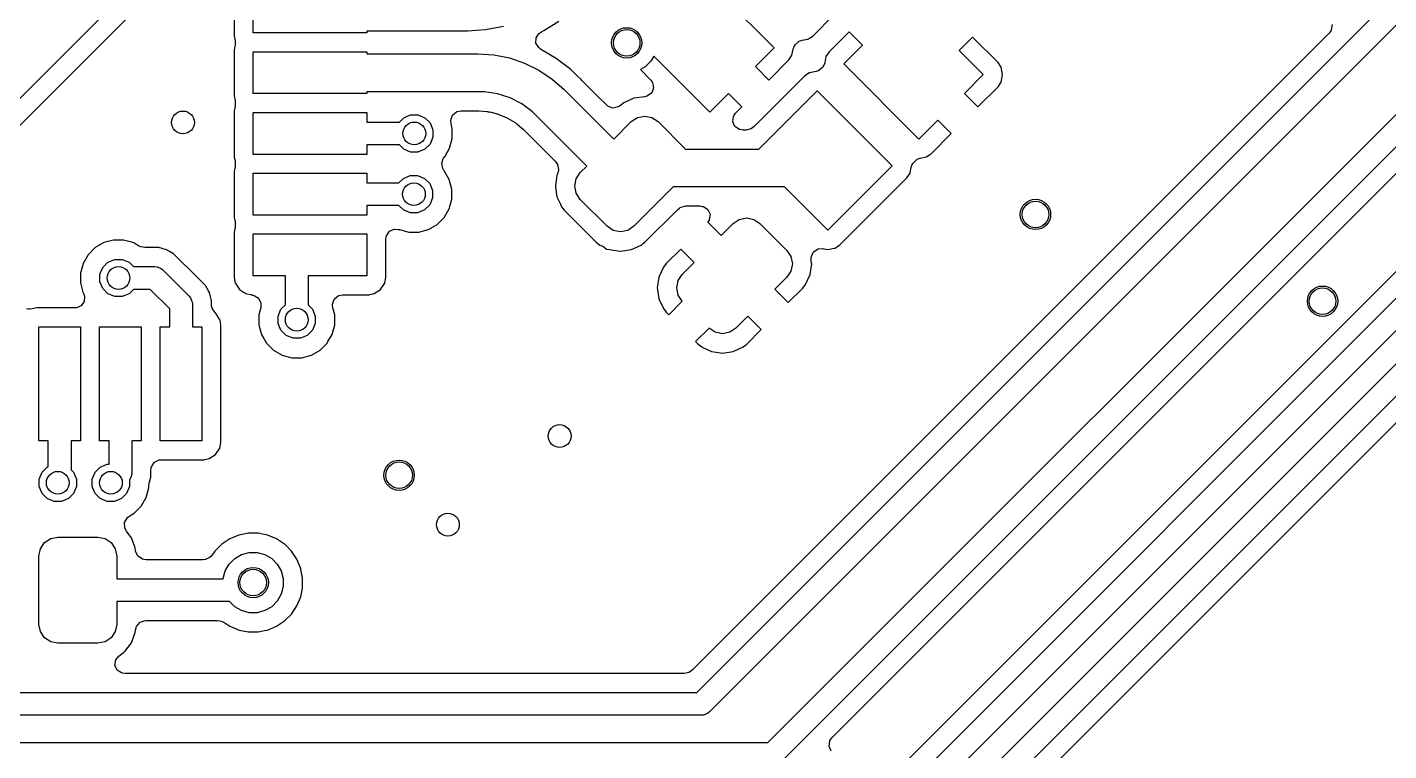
# Model space of a CAD drawing. Header units: inches. Extents: x 0.01 to 5.35, y 0.01 to 3.37.
# Drawn here: x 1.57 to 2.277, y 1.264 to 1.639 of the extents above; entities that cross this region are included whole.
import ezdxf

# ---------------------------------------------------------------- set-up
doc = ezdxf.new("R2010")
doc.units = ezdxf.units.IN
doc.header["$MEASUREMENT"] = 0
doc.layers.add('BLACK', color=250, linetype='CONTINUOUS')

msp = doc.modelspace()

# ---------------------------------------------------------------- linework, layer by layer
at = {"layer": 'BLACK', "linetype": 'CONTINUOUS'}
for p, q in [((1.9177, 1.29376), (2.42297, 1.79903)), ((2.42959, 1.78895), (1.92432, 1.28368)), ((1.95469, 1.26776), (2.44084, 1.75392)), ((2.44747, 1.74384), (1.96131, 1.25768)), ((1.98786, 1.27029), (2.44962, 1.73205)), ((1.66629, 1.70201), (1.50043, 1.53615)), ((1.51202, 1.53378), (1.64061, 1.66238)), ((1.91891, 1.66733), (1.95788, 1.62836)), ((1.67758, 1.65869), (1.67758, 1.63509)), ((1.68744, 1.63606), (1.68744, 1.65772)), ((1.83836, 1.63729), (1.84615, 1.64218)), ((1.97809, 1.63462), (1.98872, 1.64524)), ((2.24746, 1.64039), (2.24707, 1.63767)), ((1.67758, 1.63509), (1.67767, 1.63465)), ((1.67767, 1.63465), (1.67802, 1.63289)), ((1.67802, 1.63289), (1.67808, 1.63257)), ((1.67808, 1.63257), (1.67817, 1.63161)), ((1.7465, 1.63606), (1.68744, 1.63606)), ((1.79871, 1.63705), (1.7465, 1.63705)), ((1.7465, 1.63705), (1.7465, 1.63606)), ((1.8081, 1.63766), (1.79871, 1.63705)), ((1.81734, 1.6395), (1.8081, 1.63766)), ((1.83427, 1.63082), (1.83436, 1.63357)), ((1.83436, 1.63357), (1.83582, 1.63576)), ((1.83582, 1.63576), (1.83612, 1.63602)), ((1.83612, 1.63602), (1.83718, 1.63672)), ((1.83718, 1.63672), (1.83836, 1.63729)), ((2.24596, 1.63597), (1.91554, 1.30555)), ((1.95378, 1.17145), (2.41874, 1.63641)), ((1.97237, 1.63234), (1.97518, 1.63289)), ((1.97518, 1.63289), (1.97542, 1.63292)), ((1.97542, 1.63292), (1.97574, 1.633)), ((1.97542, 1.63292), (1.97542, 1.63292)), ((1.97574, 1.633), (1.97575, 1.63301)), ((1.97575, 1.63301), (1.97577, 1.633)), ((1.97577, 1.633), (1.97585, 1.63303)), ((1.97585, 1.63303), (1.97625, 1.63339)), ((1.97625, 1.63339), (1.97809, 1.63462)), ((1.99686, 1.63671), (1.98643, 1.62628)), ((2.00382, 1.62975), (1.99686, 1.63671)), ((1.99686, 1.63671), (1.99686, 1.63671)), ((1.99686, 1.63671), (1.99686, 1.63671)), ((2.40519, 1.63681), (2.01547, 1.24708)), ((2.06089, 1.63393), (2.05393, 1.62697)), ((2.0741, 1.62071), (2.06089, 1.63393)), ((2.06089, 1.63393), (2.06089, 1.63393)), ((2.24694, 1.63739), (2.24596, 1.63597)), ((2.24707, 1.63767), (2.24694, 1.63739)), ((2.24707, 1.63767), (2.24707, 1.63767)), ((1.67781, 1.62838), (1.67758, 1.62719)), ((1.67758, 1.62719), (1.67758, 1.6036)), ((1.67808, 1.62972), (1.67781, 1.62838)), ((1.67781, 1.62838), (1.67781, 1.62838)), ((1.67817, 1.63067), (1.67808, 1.62972)), ((1.67817, 1.63161), (1.67817, 1.63067)), ((1.68744, 1.60457), (1.68744, 1.62622)), ((1.68744, 1.62622), (1.7465, 1.62622)), ((1.7465, 1.62622), (1.7465, 1.62524)), ((1.83569, 1.62847), (1.83427, 1.63082)), ((1.83618, 1.62802), (1.83569, 1.62847)), ((1.83705, 1.62738), (1.83618, 1.62802)), ((1.83719, 1.6273), (1.83705, 1.62738)), ((1.84482, 1.62289), (1.83719, 1.6273)), ((1.95788, 1.62836), (1.94814, 1.61861)), ((2.42882, 1.62978), (1.9604, 1.16137)), ((1.96715, 1.62452), (1.96779, 1.62769)), ((1.96779, 1.62769), (1.96798, 1.62823)), ((1.96797, 1.62823), (1.96802, 1.62843)), ((1.96798, 1.62823), (1.96797, 1.62823)), ((1.96802, 1.62843), (1.96811, 1.62862)), ((1.96811, 1.62862), (1.96825, 1.629)), ((1.96825, 1.629), (1.96834, 1.62917)), ((1.96834, 1.62917), (1.96838, 1.62915)), ((1.96838, 1.62915), (1.96866, 1.62974)), ((1.96863, 1.62976), (1.9687, 1.62988)), ((1.96866, 1.62974), (1.96863, 1.62976)), ((1.9687, 1.62988), (1.96876, 1.62992)), ((1.96876, 1.62992), (1.9688, 1.63002)), ((1.9688, 1.63002), (1.96885, 1.63008)), ((1.96885, 1.63008), (1.96889, 1.63004)), ((1.96889, 1.63004), (1.97057, 1.63153)), ((1.97055, 1.63158), (1.97071, 1.63168)), ((1.97057, 1.63153), (1.97055, 1.63158)), ((1.97071, 1.63168), (1.97091, 1.63179)), ((1.97071, 1.63168), (1.97071, 1.63168)), ((1.97091, 1.63179), (1.97237, 1.63234)), ((1.98643, 1.62628), (1.9848, 1.62385)), ((1.98643, 1.62628), (1.98643, 1.62628)), ((1.99407, 1.62001), (2.00382, 1.62975)), ((2.05393, 1.62697), (2.06645, 1.61444)), ((1.7465, 1.62524), (1.80406, 1.62524)), ((1.80406, 1.62524), (1.81233, 1.62469)), ((1.81233, 1.62469), (1.82046, 1.62308)), ((1.82046, 1.62308), (1.8283, 1.62042)), ((1.8283, 1.62042), (1.83573, 1.61675)), ((1.85243, 1.61705), (1.84482, 1.62289)), ((1.89093, 1.61845), (1.88847, 1.61704)), ((1.89383, 1.62136), (1.89093, 1.61845)), ((1.89538, 1.62404), (1.89383, 1.62136)), ((1.92448, 1.59495), (1.89538, 1.62404)), ((1.94814, 1.61861), (1.9551, 1.61165)), ((1.9551, 1.61165), (1.96553, 1.62208)), ((1.96553, 1.62208), (1.96662, 1.62371)), ((1.96662, 1.62371), (1.96715, 1.62452)), ((1.96715, 1.62452), (1.96715, 1.62452)), ((1.96715, 1.62452), (1.96715, 1.62452)), ((1.98333, 1.6186), (1.9832, 1.6184)), ((1.98358, 1.61921), (1.98329, 1.61863)), ((1.98329, 1.61863), (1.98333, 1.6186)), ((1.98362, 1.61919), (1.98358, 1.61921)), ((1.98371, 1.61937), (1.98362, 1.61919)), ((1.98385, 1.61976), (1.98371, 1.61937)), ((1.98394, 1.61993), (1.98385, 1.61976)), ((1.98399, 1.62013), (1.98394, 1.61993)), ((1.98416, 1.62064), (1.98398, 1.62013)), ((1.98398, 1.62013), (1.98399, 1.62013)), ((1.98417, 1.62068), (1.98416, 1.62066)), ((1.98416, 1.62066), (1.98416, 1.62064)), ((1.9848, 1.62385), (1.98417, 1.62068)), ((1.9848, 1.62385), (1.9848, 1.62385)), ((1.9848, 1.62385), (1.9848, 1.62385)), ((2.03305, 1.58103), (1.99407, 1.62001)), ((2.07573, 1.61828), (2.0741, 1.62071)), ((2.0741, 1.62071), (2.0741, 1.62071)), ((2.0741, 1.62071), (2.0741, 1.62071)), ((1.83573, 1.61675), (1.84262, 1.61215)), ((1.84262, 1.61215), (1.84885, 1.60669)), ((1.85582, 1.61366), (1.85243, 1.61705)), ((1.85243, 1.61705), (1.85243, 1.61705)), ((1.85243, 1.61705), (1.85243, 1.61705)), ((1.85243, 1.61705), (1.85243, 1.61705)), ((1.85243, 1.61705), (1.85243, 1.61705)), ((1.85765, 1.61184), (1.85582, 1.61366)), ((1.85803, 1.61145), (1.85765, 1.61184)), ((1.86613, 1.60335), (1.85803, 1.61145)), ((1.85803, 1.61145), (1.85803, 1.61145)), ((1.88847, 1.61704), (1.89368, 1.61182)), ((1.89368, 1.61182), (1.89452, 1.61071)), ((1.97387, 1.61375), (1.94774, 1.58762)), ((1.9551, 1.61165), (1.9551, 1.61165)), ((1.9551, 1.61165), (1.9551, 1.61165)), ((1.97631, 1.61538), (1.97387, 1.61375)), ((1.97966, 1.61604), (1.97631, 1.61538)), ((1.97631, 1.61538), (1.97631, 1.61538)), ((1.97631, 1.61538), (1.97631, 1.61538)), ((1.9807, 1.61638), (1.97966, 1.61604)), ((1.98082, 1.61643), (1.9807, 1.61638)), ((1.98106, 1.61654), (1.98082, 1.61643)), ((1.98082, 1.61643), (1.98082, 1.61643)), ((1.98114, 1.61657), (1.98106, 1.61654)), ((1.98309, 1.6183), (1.98114, 1.61657)), ((1.98311, 1.61829), (1.98309, 1.6183)), ((1.98316, 1.61835), (1.98311, 1.61829)), ((1.98317, 1.61837), (1.98316, 1.61835)), ((1.9832, 1.6184), (1.98317, 1.61837)), ((2.06645, 1.61444), (2.05671, 1.60469)), ((2.07649, 1.61446), (2.07573, 1.61828)), ((2.07573, 1.61828), (2.07573, 1.61828)), ((2.07573, 1.61828), (2.07573, 1.61828)), ((2.07573, 1.6106), (2.0761, 1.61249)), ((2.0761, 1.61249), (2.07649, 1.61444)), ((2.07649, 1.61444), (2.07649, 1.61446)), ((2.07649, 1.61444), (2.07649, 1.61444)), ((2.07649, 1.61444), (2.07649, 1.61444)), ((1.7465, 1.60457), (1.68744, 1.60457)), ((1.80406, 1.60555), (1.7465, 1.60555)), ((1.7465, 1.60555), (1.7465, 1.60457)), ((1.8075, 1.60555), (1.80406, 1.60555)), ((1.81429, 1.60448), (1.8075, 1.60555)), ((1.82082, 1.60235), (1.81429, 1.60448)), ((1.84885, 1.60669), (1.87461, 1.58093)), ((1.89435, 1.60506), (1.89215, 1.60341)), ((1.89532, 1.60763), (1.89435, 1.60506)), ((1.89452, 1.61071), (1.89473, 1.61032)), ((1.89473, 1.61032), (1.89532, 1.60763)), ((1.93422, 1.60469), (1.92448, 1.59495)), ((1.94118, 1.59774), (1.93422, 1.60469)), ((1.94989, 1.57583), (1.98015, 1.60609)), ((1.98015, 1.60609), (2.01913, 1.56711)), ((2.05671, 1.60469), (2.06367, 1.59774)), ((2.06367, 1.59774), (2.0741, 1.60816)), ((2.0741, 1.60816), (2.07573, 1.6106)), ((2.07573, 1.6106), (2.07573, 1.6106)), ((1.67758, 1.6036), (1.67762, 1.60341)), ((1.67762, 1.60341), (1.67762, 1.60341)), ((1.67762, 1.60341), (1.67808, 1.60107)), ((1.67808, 1.59822), (1.67771, 1.59637)), ((1.67808, 1.60107), (1.67817, 1.60012)), ((1.67817, 1.59917), (1.67808, 1.59822)), ((1.67817, 1.60012), (1.67817, 1.59917)), ((1.82694, 1.59923), (1.82082, 1.60235)), ((1.8325, 1.5952), (1.82694, 1.59923)), ((1.87078, 1.5987), (1.86613, 1.60335)), ((1.87159, 1.59804), (1.87078, 1.5987)), ((1.87162, 1.59803), (1.87159, 1.59804)), ((1.87185, 1.59788), (1.87162, 1.59803)), ((1.87414, 1.59712), (1.87185, 1.59788)), ((1.8769, 1.5977), (1.87421, 1.59711)), ((1.87765, 1.59811), (1.8769, 1.5977)), ((1.87838, 1.59859), (1.87765, 1.59811)), ((1.87992, 1.59983), (1.87838, 1.59859)), ((1.88507, 1.60219), (1.87992, 1.59983)), ((1.87992, 1.59983), (1.87992, 1.59983)), ((1.89075, 1.603), (1.88507, 1.60219)), ((1.88507, 1.60219), (1.88507, 1.60219)), ((1.89176, 1.60326), (1.89075, 1.603)), ((1.89215, 1.60341), (1.89176, 1.60326)), ((1.89215, 1.60341), (1.89215, 1.60341)), ((1.93787, 1.59442), (1.94118, 1.59774)), ((1.94118, 1.59774), (1.94118, 1.59774)), ((1.94118, 1.59774), (1.94118, 1.59774)), ((2.06367, 1.59774), (2.06367, 1.59774)), ((2.06367, 1.59774), (2.06367, 1.59774)), ((1.67771, 1.59637), (1.67758, 1.5957)), ((1.67758, 1.5957), (1.67758, 1.5957)), ((1.67758, 1.5957), (1.67758, 1.5721)), ((1.68744, 1.57307), (1.68744, 1.59472)), ((1.68744, 1.59472), (1.7465, 1.59472)), ((1.7465, 1.59472), (1.7465, 1.5898)), ((1.76336, 1.5898), (1.76563, 1.59208)), ((1.76563, 1.59208), (1.76918, 1.59355)), ((1.76918, 1.59355), (1.77302, 1.59355)), ((1.77302, 1.59355), (1.77657, 1.59208)), ((1.77657, 1.59208), (1.77929, 1.58937)), ((1.79001, 1.59047), (1.79002, 1.59079)), ((1.79001, 1.59025), (1.79001, 1.59047)), ((1.79017, 1.58887), (1.79001, 1.59025)), ((1.79002, 1.59079), (1.79086, 1.59341)), ((1.79086, 1.59341), (1.79298, 1.59516)), ((1.79298, 1.59516), (1.79329, 1.5953)), ((1.79329, 1.5953), (1.79521, 1.59569)), ((1.79521, 1.59569), (1.80378, 1.59569)), ((1.80378, 1.59569), (1.80397, 1.59569)), ((1.80397, 1.59569), (1.80416, 1.59568)), ((1.80416, 1.59568), (1.80435, 1.59567)), ((1.80435, 1.59567), (1.80467, 1.59564)), ((1.80467, 1.59564), (1.80878, 1.59532)), ((1.80878, 1.59532), (1.80916, 1.59527)), ((1.80916, 1.59527), (1.80953, 1.59521)), ((1.80953, 1.59521), (1.80991, 1.59514)), ((1.80991, 1.59514), (1.81018, 1.59507)), ((1.81018, 1.59507), (1.811, 1.59488)), ((1.811, 1.59488), (1.811, 1.59488)), ((1.811, 1.59488), (1.81289, 1.59442)), ((1.81289, 1.59442), (1.81394, 1.59417)), ((1.81394, 1.59417), (1.81431, 1.59407)), ((1.81431, 1.59407), (1.81468, 1.59395)), ((1.81468, 1.59395), (1.81504, 1.59382)), ((1.81504, 1.59382), (1.81887, 1.59223)), ((1.81887, 1.59223), (1.81922, 1.59207)), ((1.81922, 1.59207), (1.81939, 1.59198)), ((1.81939, 1.59198), (1.81956, 1.59189)), ((1.81956, 1.59189), (1.81989, 1.59171)), ((1.81989, 1.59171), (1.82343, 1.58954)), ((1.83493, 1.59277), (1.8325, 1.5952)), ((1.86069, 1.56701), (1.83493, 1.59277)), ((1.87421, 1.59711), (1.87414, 1.59712)), ((1.87421, 1.59711), (1.87421, 1.59711)), ((1.88372, 1.59005), (1.88692, 1.59218)), ((1.88692, 1.59218), (1.89068, 1.59293)), ((1.89068, 1.59293), (1.89445, 1.59218)), ((1.89445, 1.59218), (1.89764, 1.59005)), ((1.93636, 1.59), (1.93675, 1.59272)), ((1.93675, 1.59272), (1.93688, 1.593)), ((1.93688, 1.593), (1.93787, 1.59442)), ((1.9681, 1.15176), (2.4068, 1.59046)), ((2.04279, 1.59078), (2.03305, 1.58103)), ((2.04975, 1.58382), (2.04279, 1.59078)), ((1.7465, 1.5898), (1.76336, 1.5898)), ((1.77929, 1.58937), (1.78076, 1.58582)), ((1.78076, 1.58582), (1.78076, 1.58198)), ((1.79081, 1.58649), (1.79017, 1.58887)), ((1.79081, 1.5813), (1.79081, 1.58649)), ((1.82343, 1.58954), (1.82375, 1.58932)), ((1.82375, 1.58932), (1.82406, 1.5891)), ((1.82406, 1.5891), (1.82436, 1.58886)), ((1.82436, 1.58886), (1.82675, 1.58682)), ((1.82675, 1.58682), (1.8277, 1.58601)), ((1.8277, 1.58601), (1.82771, 1.586)), ((1.82771, 1.586), (1.82773, 1.58598)), ((1.82773, 1.58598), (1.82788, 1.58585)), ((1.82788, 1.58585), (1.82802, 1.58572)), ((1.82802, 1.58572), (1.82816, 1.58559)), ((1.82816, 1.58559), (1.84424, 1.56951)), ((1.87461, 1.58093), (1.88372, 1.59005)), ((1.89764, 1.59005), (1.91156, 1.57613)), ((1.93751, 1.5875), (1.93636, 1.59)), ((1.93982, 1.58601), (1.93751, 1.5875)), ((1.94025, 1.58589), (1.93982, 1.58601)), ((1.94162, 1.58569), (1.94025, 1.58589)), ((1.94337, 1.58569), (1.94162, 1.58569)), ((1.94571, 1.58629), (1.94337, 1.58569)), ((1.94662, 1.58678), (1.94571, 1.58629)), ((1.94774, 1.58762), (1.94662, 1.58678)), ((2.03932, 1.57339), (2.04975, 1.58382)), ((2.04975, 1.58382), (2.04975, 1.58382)), ((2.04975, 1.58382), (2.04975, 1.58382)), ((1.76336, 1.57799), (1.7465, 1.57799)), ((1.7465, 1.57799), (1.7465, 1.57307)), ((1.76563, 1.57571), (1.76336, 1.57799)), ((1.77929, 1.57843), (1.77657, 1.57571)), ((1.78076, 1.58198), (1.77929, 1.57843)), ((1.78687, 1.5718), (1.78946, 1.57629)), ((1.78946, 1.57629), (1.79081, 1.5813)), ((1.91156, 1.57613), (1.91176, 1.57583)), ((2.41342, 1.58038), (1.97472, 1.14168)), ((1.67758, 1.5721), (1.67766, 1.57168)), ((1.67766, 1.57168), (1.67804, 1.56976)), ((1.67804, 1.56976), (1.67808, 1.56957)), ((1.67808, 1.56957), (1.67817, 1.56862)), ((1.7465, 1.57307), (1.68744, 1.57307)), ((1.76918, 1.57424), (1.76563, 1.57571)), ((1.77302, 1.57424), (1.76918, 1.57424)), ((1.77657, 1.57571), (1.77302, 1.57424)), ((1.78536, 1.56851), (1.78613, 1.57081)), ((1.78613, 1.57081), (1.78629, 1.57106)), ((1.78629, 1.57106), (1.78668, 1.57154)), ((1.78668, 1.57154), (1.78687, 1.5718)), ((1.78668, 1.57154), (1.78668, 1.57154)), ((1.78687, 1.5718), (1.78687, 1.5718)), ((1.84424, 1.56951), (1.84507, 1.5684)), ((1.91176, 1.57583), (1.94989, 1.57583)), ((2.0298, 1.56832), (2.03171, 1.5703)), ((2.03171, 1.5703), (2.03218, 1.57057)), ((2.03218, 1.57057), (2.03364, 1.57111)), ((2.03364, 1.57111), (2.03689, 1.57176)), ((2.03689, 1.57176), (2.03875, 1.573)), ((2.03689, 1.57176), (2.03689, 1.57176)), ((2.03689, 1.57176), (2.03689, 1.57176)), ((2.03875, 1.573), (2.03932, 1.57339)), ((1.67759, 1.56426), (1.67758, 1.5642)), ((1.67758, 1.5642), (1.67758, 1.5406)), ((1.67788, 1.56571), (1.67759, 1.56426)), ((1.67804, 1.56653), (1.67788, 1.56571)), ((1.67808, 1.56673), (1.67804, 1.56653)), ((1.67817, 1.56768), (1.67808, 1.56673)), ((1.67817, 1.56862), (1.67817, 1.56768)), ((1.68744, 1.54157), (1.68744, 1.56323)), ((1.68744, 1.56323), (1.7465, 1.56323)), ((1.7465, 1.56323), (1.7465, 1.55831)), ((1.76544, 1.56059), (1.76899, 1.56205)), ((1.76899, 1.56205), (1.77283, 1.56205)), ((1.77283, 1.56205), (1.77637, 1.56059)), ((1.78536, 1.56844), (1.78536, 1.56851)), ((1.78594, 1.56576), (1.78536, 1.56844)), ((1.78634, 1.56504), (1.78594, 1.56576)), ((1.78658, 1.56465), (1.78634, 1.56504)), ((1.78667, 1.5645), (1.78658, 1.56465)), ((1.78927, 1.56001), (1.78667, 1.5645)), ((1.78667, 1.5645), (1.78667, 1.5645)), ((1.84514, 1.56225), (1.84433, 1.55665)), ((1.84507, 1.5684), (1.84536, 1.56786)), ((1.84517, 1.56233), (1.84514, 1.56225)), ((1.84549, 1.56302), (1.84517, 1.56233)), ((1.84536, 1.56786), (1.84595, 1.56517)), ((1.84592, 1.5647), (1.84549, 1.56302)), ((1.84595, 1.56517), (1.84592, 1.5647)), ((1.85514, 1.56041), (1.85728, 1.5636)), ((1.85728, 1.5636), (1.86069, 1.56701)), ((2.01913, 1.56711), (1.98572, 1.53371)), ((2.02679, 1.56083), (2.02842, 1.56326)), ((2.02842, 1.56326), (2.0285, 1.56368)), ((2.0285, 1.56368), (2.029, 1.56619)), ((2.029, 1.56619), (2.02902, 1.56629)), ((2.02902, 1.56629), (2.02906, 1.56647)), ((2.02906, 1.56647), (2.02952, 1.56778)), ((2.02952, 1.56778), (2.0298, 1.56832)), ((1.7465, 1.55831), (1.76316, 1.55831)), ((1.76316, 1.55831), (1.76544, 1.56059)), ((1.77637, 1.56059), (1.77909, 1.55787)), ((1.77909, 1.55787), (1.78056, 1.55432)), ((1.79061, 1.555), (1.78927, 1.56001)), ((1.79061, 1.54981), (1.79061, 1.555)), ((1.84433, 1.55665), (1.84433, 1.55664)), ((1.84433, 1.55664), (1.8444, 1.55612)), ((1.8444, 1.55612), (1.84514, 1.55103)), ((1.85439, 1.55664), (1.85514, 1.56041)), ((1.85514, 1.55287), (1.85439, 1.55664)), ((1.9055, 1.55614), (1.88512, 1.53576)), ((1.96329, 1.55614), (1.9055, 1.55614)), ((1.98572, 1.53371), (1.96329, 1.55614)), ((1.99201, 1.52605), (2.02679, 1.56083)), ((1.78056, 1.55048), (1.77909, 1.54693)), ((1.78056, 1.55432), (1.78056, 1.55048)), ((1.78927, 1.5448), (1.79061, 1.54981)), ((1.84514, 1.55103), (1.84514, 1.55103)), ((1.84514, 1.55103), (1.84692, 1.54713)), ((1.85728, 1.54968), (1.85514, 1.55287)), ((1.8712, 1.53576), (1.85728, 1.54968)), ((1.7465, 1.54157), (1.68744, 1.54157)), ((1.76316, 1.5465), (1.7465, 1.5465)), ((1.7465, 1.5465), (1.7465, 1.54157)), ((1.76544, 1.54422), (1.76316, 1.5465)), ((1.76899, 1.54275), (1.76544, 1.54422)), ((1.77283, 1.54275), (1.76899, 1.54275)), ((1.77637, 1.54422), (1.77283, 1.54275)), ((1.77909, 1.54693), (1.77637, 1.54422)), ((1.78667, 1.5403), (1.78927, 1.5448)), ((1.84692, 1.54713), (1.84749, 1.54588)), ((1.84749, 1.54588), (1.84749, 1.54588)), ((1.84749, 1.54588), (1.84749, 1.54588)), ((1.84749, 1.54588), (1.84749, 1.54588)), ((1.84749, 1.54588), (1.84897, 1.54404)), ((1.84897, 1.54404), (1.84897, 1.54404)), ((1.84897, 1.54404), (1.84897, 1.54404)), ((1.84897, 1.54404), (1.84897, 1.54404)), ((1.84897, 1.54404), (1.86555, 1.52745)), ((1.89076, 1.52745), (1.90766, 1.54435)), ((1.90766, 1.54435), (1.90877, 1.54519)), ((1.90877, 1.54519), (1.90895, 1.54529)), ((1.90895, 1.54529), (1.90917, 1.5454)), ((1.90917, 1.5454), (1.90968, 1.54568)), ((1.90968, 1.54568), (1.91202, 1.54628)), ((1.91202, 1.54628), (1.91934, 1.54628)), ((1.91934, 1.54628), (1.92071, 1.54608)), ((1.92071, 1.54608), (1.92114, 1.54596)), ((1.92114, 1.54596), (1.92345, 1.54447)), ((1.92345, 1.54447), (1.9246, 1.54197)), ((1.9246, 1.54197), (1.9242, 1.53924)), ((1.67758, 1.5406), (1.67762, 1.54037)), ((1.67808, 1.53523), (1.67758, 1.5327)), ((1.67762, 1.54037), (1.67762, 1.54037)), ((1.67762, 1.54037), (1.67808, 1.53808)), ((1.67808, 1.53808), (1.67817, 1.53713)), ((1.67817, 1.53618), (1.67808, 1.53523)), ((1.67817, 1.53713), (1.67817, 1.53618)), ((1.7582, 1.53312), (1.7607, 1.53426)), ((1.7607, 1.53426), (1.76089, 1.53429)), ((1.76089, 1.53429), (1.7628, 1.53402)), ((1.7628, 1.53402), (1.76283, 1.53413)), ((1.76283, 1.53413), (1.76291, 1.53412)), ((1.76291, 1.53412), (1.76291, 1.53414)), ((1.76291, 1.53414), (1.76299, 1.53412)), ((1.76299, 1.53412), (1.76314, 1.53407)), ((1.76314, 1.53407), (1.76314, 1.53407)), ((1.76314, 1.53407), (1.76345, 1.534)), ((1.76345, 1.534), (1.76831, 1.5327)), ((1.7735, 1.5327), (1.77851, 1.53404)), ((1.77851, 1.53404), (1.783, 1.53663)), ((1.783, 1.53663), (1.78667, 1.5403)), ((1.87439, 1.53363), (1.8712, 1.53576)), ((1.87816, 1.53288), (1.87439, 1.53363)), ((1.88192, 1.53363), (1.87816, 1.53288)), ((1.88512, 1.53576), (1.88192, 1.53363)), ((1.92408, 1.53897), (1.92339, 1.53798)), ((1.92339, 1.53798), (1.92339, 1.53785)), ((1.92339, 1.53785), (1.93035, 1.53089)), ((1.9242, 1.53924), (1.92408, 1.53897)), ((1.9242, 1.53924), (1.9242, 1.53924)), ((1.93035, 1.53089), (1.93662, 1.53715)), ((1.93662, 1.53715), (1.93981, 1.53929)), ((1.93981, 1.53929), (1.94358, 1.54004)), ((1.94358, 1.54004), (1.94734, 1.53929)), ((1.94734, 1.53929), (1.95054, 1.53715)), ((1.95054, 1.53715), (1.96446, 1.52323)), ((1.60995, 1.52726), (1.60546, 1.52467)), ((1.61496, 1.5286), (1.60995, 1.52726)), ((1.60995, 1.52726), (1.60995, 1.52726)), ((1.62015, 1.5286), (1.61496, 1.5286)), ((1.62216, 1.52806), (1.62015, 1.5286)), ((1.62015, 1.5286), (1.62015, 1.5286)), ((1.62454, 1.52743), (1.62216, 1.52806)), ((1.62487, 1.52738), (1.62454, 1.52743)), ((1.62546, 1.52714), (1.62487, 1.52738)), ((1.62572, 1.52694), (1.62546, 1.52714)), ((1.62797, 1.52564), (1.62572, 1.52694)), ((1.67758, 1.5327), (1.67758, 1.5327)), ((1.67758, 1.5327), (1.67758, 1.50911)), ((1.68744, 1.51008), (1.68744, 1.53173)), ((1.68744, 1.53173), (1.7465, 1.53173)), ((1.7465, 1.53173), (1.7465, 1.51008)), ((1.75636, 1.52891), (1.75656, 1.53028)), ((1.75636, 1.50911), (1.75636, 1.52891)), ((1.75656, 1.53028), (1.75671, 1.53081)), ((1.75671, 1.53081), (1.7582, 1.53312)), ((1.76831, 1.5327), (1.76831, 1.5327)), ((1.76831, 1.5327), (1.7735, 1.5327)), ((1.7735, 1.5327), (1.7735, 1.5327)), ((1.86555, 1.52745), (1.86739, 1.52597)), ((1.88896, 1.52601), (1.89009, 1.52692)), ((1.89009, 1.52692), (1.89076, 1.52745)), ((1.60179, 1.521), (1.5992, 1.5165)), ((1.60546, 1.52467), (1.60179, 1.521)), ((1.60179, 1.521), (1.60179, 1.521)), ((1.60179, 1.521), (1.60179, 1.521)), ((1.60546, 1.52467), (1.60546, 1.52467)), ((1.60546, 1.52467), (1.60546, 1.52467)), ((1.62915, 1.52515), (1.62797, 1.52564)), ((1.63035, 1.52483), (1.62915, 1.52515)), ((1.63118, 1.52472), (1.63035, 1.52483)), ((1.63131, 1.52467), (1.63118, 1.52472)), ((1.63146, 1.52467), (1.63131, 1.52467)), ((1.63853, 1.52467), (1.63146, 1.52467)), ((1.64016, 1.52423), (1.63853, 1.52467)), ((1.63853, 1.52467), (1.63853, 1.52467)), ((1.64064, 1.5241), (1.64016, 1.52423)), ((1.64193, 1.52375), (1.64064, 1.5241)), ((1.64064, 1.5241), (1.64064, 1.5241)), ((1.64254, 1.52359), (1.64193, 1.52375)), ((1.64409, 1.5227), (1.64254, 1.52359)), ((1.64614, 1.52151), (1.64409, 1.5227)), ((1.65855, 1.50911), (1.64614, 1.52151)), ((1.64614, 1.52151), (1.64614, 1.52151)), ((1.86739, 1.52597), (1.86844, 1.5255)), ((1.86844, 1.5255), (1.86946, 1.52503)), ((1.86946, 1.52503), (1.8708, 1.52387)), ((1.8708, 1.52387), (1.87255, 1.52362)), ((1.87255, 1.52362), (1.87255, 1.52362)), ((1.87255, 1.52362), (1.87255, 1.52362)), ((1.87255, 1.52362), (1.87325, 1.52352)), ((1.87325, 1.52352), (1.87325, 1.52352)), ((1.87325, 1.52352), (1.87325, 1.52352)), ((1.87325, 1.52352), (1.87816, 1.52281)), ((1.87816, 1.52281), (1.88376, 1.52362)), ((1.88376, 1.52362), (1.88892, 1.52597)), ((1.88892, 1.52597), (1.88896, 1.52601)), ((1.90947, 1.52393), (1.90188, 1.51633)), ((1.91643, 1.51697), (1.90947, 1.52393)), ((1.90947, 1.52393), (1.90947, 1.52393)), ((1.96446, 1.52323), (1.96659, 1.52004)), ((1.96659, 1.52004), (1.96734, 1.51627)), ((1.97713, 1.51944), (1.97721, 1.51998)), ((1.97721, 1.51998), (1.97835, 1.52248)), ((1.97835, 1.52248), (1.98066, 1.52397)), ((1.98066, 1.52397), (1.9809, 1.52404)), ((1.9809, 1.52404), (1.98323, 1.52415)), ((1.98323, 1.52415), (1.98376, 1.52404)), ((1.98376, 1.52404), (1.98474, 1.52384)), ((1.98474, 1.52384), (1.98572, 1.52365)), ((1.98572, 1.52365), (1.9891, 1.52432)), ((1.98572, 1.52365), (1.98572, 1.52365)), ((1.98572, 1.52365), (1.98572, 1.52365)), ((1.9891, 1.52432), (1.98934, 1.52435)), ((1.98934, 1.52435), (1.98977, 1.52445)), ((1.98934, 1.52435), (1.98934, 1.52435)), ((1.98977, 1.52445), (1.99017, 1.52482)), ((1.99017, 1.52482), (1.99201, 1.52605)), ((1.59813, 1.51253), (1.59788, 1.51159)), ((1.5992, 1.5165), (1.59813, 1.51253)), ((1.59813, 1.51253), (1.59813, 1.51253)), ((1.5992, 1.5165), (1.5992, 1.5165)), ((1.5992, 1.5165), (1.5992, 1.5165)), ((1.5992, 1.5165), (1.5992, 1.5165)), ((1.60791, 1.51082), (1.60938, 1.51437)), ((1.60938, 1.51437), (1.61209, 1.51708)), ((1.61209, 1.51708), (1.61564, 1.51855)), ((1.61564, 1.51855), (1.61948, 1.51855)), ((1.61948, 1.51855), (1.62303, 1.51708)), ((1.62303, 1.51708), (1.62531, 1.5148)), ((1.62531, 1.5148), (1.63646, 1.5148)), ((1.63646, 1.5148), (1.63761, 1.51469)), ((1.63761, 1.51469), (1.63839, 1.51437)), ((1.63839, 1.51437), (1.63974, 1.51381)), ((1.63974, 1.51381), (1.64063, 1.51307)), ((1.64063, 1.51307), (1.65422, 1.49949)), ((1.9004, 1.5145), (1.89805, 1.50935)), ((1.90188, 1.51633), (1.9004, 1.5145)), ((1.91017, 1.51071), (1.91643, 1.51697)), ((1.96659, 1.51251), (1.96446, 1.50931)), ((1.96734, 1.51627), (1.96659, 1.51251)), ((1.97658, 1.51067), (1.97738, 1.51627)), ((1.97713, 1.51805), (1.97713, 1.51944)), ((1.97735, 1.5165), (1.97713, 1.51805)), ((1.97738, 1.51627), (1.97735, 1.5165)), ((1.59788, 1.51159), (1.59785, 1.51149)), ((1.59785, 1.51149), (1.59785, 1.5063)), ((1.59785, 1.5063), (1.59913, 1.50153)), ((1.60791, 1.50698), (1.60791, 1.51082)), ((1.60938, 1.50343), (1.60791, 1.50698)), ((1.66266, 1.505), (1.65855, 1.50911)), ((1.67758, 1.50911), (1.67758, 1.50911)), ((1.67758, 1.50911), (1.67758, 1.50911)), ((1.67758, 1.50911), (1.67815, 1.50623)), ((1.67815, 1.50623), (1.67815, 1.50623)), ((1.67815, 1.50623), (1.67815, 1.50623)), ((1.67815, 1.50623), (1.67829, 1.50599)), ((1.67829, 1.50599), (1.67842, 1.50583)), ((1.67842, 1.50583), (1.68033, 1.50297)), ((1.70417, 1.51008), (1.68744, 1.51008)), ((1.70417, 1.49499), (1.70417, 1.51008)), ((1.7465, 1.51008), (1.71598, 1.51008)), ((1.71598, 1.51008), (1.71598, 1.49499)), ((1.75413, 1.50375), (1.75579, 1.50623)), ((1.75579, 1.50623), (1.7558, 1.5063)), ((1.7558, 1.5063), (1.75636, 1.50911)), ((1.75636, 1.50911), (1.75636, 1.50911)), ((1.89805, 1.50935), (1.89724, 1.50375)), ((1.89805, 1.50935), (1.89805, 1.50935)), ((1.90729, 1.50375), (1.90804, 1.50751)), ((1.90804, 1.50751), (1.91017, 1.51071)), ((1.96446, 1.50931), (1.95819, 1.50305)), ((1.97275, 1.50369), (1.97423, 1.50552)), ((1.97423, 1.50552), (1.97658, 1.51067)), ((1.97658, 1.51067), (1.97658, 1.51067)), ((1.59913, 1.50153), (1.59917, 1.5014)), ((1.59917, 1.5014), (1.5992, 1.50129)), ((1.5992, 1.50129), (1.5992, 1.50129)), ((1.5992, 1.50129), (1.5992, 1.50128)), ((1.5992, 1.50128), (1.59971, 1.50001)), ((1.59971, 1.50001), (1.59984, 1.49949)), ((1.59984, 1.49948), (1.59971, 1.49673)), ((1.59984, 1.49949), (1.59984, 1.49948)), ((1.61209, 1.50071), (1.60938, 1.50343)), ((1.61564, 1.49924), (1.61209, 1.50071)), ((1.61948, 1.49924), (1.61564, 1.49924)), ((1.62303, 1.50071), (1.61948, 1.49924)), ((1.62531, 1.50299), (1.62303, 1.50071)), ((1.63401, 1.50299), (1.62531, 1.50299)), ((1.64413, 1.49287), (1.63401, 1.50299)), ((1.65422, 1.49949), (1.65495, 1.4986)), ((1.65495, 1.4986), (1.65534, 1.49764)), ((1.66429, 1.50217), (1.66266, 1.505)), ((1.66266, 1.505), (1.66266, 1.505)), ((1.66473, 1.5014), (1.66429, 1.50217)), ((1.66429, 1.50217), (1.66429, 1.50217)), ((1.66429, 1.50217), (1.66429, 1.50217)), ((1.66514, 1.49986), (1.66473, 1.5014)), ((1.66473, 1.5014), (1.66473, 1.5014)), ((1.66473, 1.5014), (1.66473, 1.5014)), ((1.6657, 1.49779), (1.66514, 1.49986)), ((1.68033, 1.50297), (1.68033, 1.50297)), ((1.68033, 1.50297), (1.68246, 1.50154)), ((1.68246, 1.50154), (1.68311, 1.50111)), ((1.68311, 1.50111), (1.68311, 1.50111)), ((1.68311, 1.50111), (1.68359, 1.50079)), ((1.68359, 1.50079), (1.68359, 1.50079)), ((1.68359, 1.50079), (1.68359, 1.50079)), ((1.68359, 1.50079), (1.68359, 1.50079)), ((1.68359, 1.50079), (1.68359, 1.50079)), ((1.68359, 1.50079), (1.68359, 1.50079)), ((1.68359, 1.50079), (1.68441, 1.50063)), ((1.68441, 1.50063), (1.68617, 1.50028)), ((1.68617, 1.50028), (1.68628, 1.50025)), ((1.68628, 1.50025), (1.68647, 1.50022)), ((1.68647, 1.50022), (1.68647, 1.50022)), ((1.68647, 1.50022), (1.68647, 1.50022)), ((1.68647, 1.50022), (1.68686, 1.50015)), ((1.68686, 1.50015), (1.68685, 1.50011)), ((1.68685, 1.50011), (1.68747, 1.50002)), ((1.68747, 1.50002), (1.68799, 1.49986)), ((1.68799, 1.49986), (1.6903, 1.49838)), ((1.6903, 1.49838), (1.69145, 1.49588)), ((1.72952, 1.49794), (1.73164, 1.49969)), ((1.73164, 1.49969), (1.7319, 1.4998)), ((1.7319, 1.4998), (1.73195, 1.49982)), ((1.73195, 1.49982), (1.73387, 1.50022)), ((1.73387, 1.50022), (1.74763, 1.50022)), ((1.74763, 1.50022), (1.74794, 1.50031)), ((1.74794, 1.50031), (1.75034, 1.50079)), ((1.75034, 1.50079), (1.75361, 1.50297)), ((1.75361, 1.50297), (1.75413, 1.50375)), ((1.89724, 1.50375), (1.89738, 1.50278)), ((1.89724, 1.50375), (1.89724, 1.50375)), ((1.89738, 1.50278), (1.89805, 1.49814)), ((1.90804, 1.49998), (1.90729, 1.50375)), ((1.91017, 1.49679), (1.90804, 1.49998)), ((1.95819, 1.50305), (1.96515, 1.49609)), ((1.96515, 1.49609), (1.97275, 1.50369)), ((1.97275, 1.50369), (1.97275, 1.50369)), ((1.57083, 1.49277), (1.56988, 1.49286)), ((1.57177, 1.49277), (1.57083, 1.49277)), ((1.57272, 1.49286), (1.57177, 1.49277)), ((1.57525, 1.49337), (1.57272, 1.49286)), ((1.59485, 1.49337), (1.57525, 1.49337)), ((1.59578, 1.49345), (1.59485, 1.49337)), ((1.59597, 1.49349), (1.59578, 1.49345)), ((1.59806, 1.49445), (1.59597, 1.49349)), ((1.59811, 1.49449), (1.59806, 1.49445)), ((1.59971, 1.49673), (1.59811, 1.49449)), ((1.64413, 1.4835), (1.64413, 1.49287)), ((1.65534, 1.49764), (1.65583, 1.49647)), ((1.65583, 1.49647), (1.65594, 1.49531)), ((1.65594, 1.49531), (1.65594, 1.4835)), ((1.66581, 1.49739), (1.6657, 1.49779)), ((1.6657, 1.49779), (1.6657, 1.49779)), ((1.66581, 1.49518), (1.66581, 1.49739)), ((1.66591, 1.49418), (1.66581, 1.49518)), ((1.66596, 1.49392), (1.66591, 1.49418)), ((1.66633, 1.49283), (1.66596, 1.49392)), ((1.66675, 1.49236), (1.66633, 1.49283)), ((1.667, 1.49179), (1.66675, 1.49236)), ((1.66767, 1.49098), (1.667, 1.49179)), ((1.69138, 1.49359), (1.69037, 1.48984)), ((1.69149, 1.49554), (1.69138, 1.49359)), ((1.69145, 1.49588), (1.69149, 1.49554)), ((1.70043, 1.48916), (1.70189, 1.49271)), ((1.70189, 1.49271), (1.70417, 1.49499)), ((1.71598, 1.49499), (1.71826, 1.49271)), ((1.71826, 1.49271), (1.71973, 1.48916)), ((1.72867, 1.49477), (1.72868, 1.49532)), ((1.72883, 1.49339), (1.72867, 1.49477)), ((1.72868, 1.49532), (1.72952, 1.49794)), ((1.72978, 1.48984), (1.72883, 1.49339)), ((1.89805, 1.49814), (1.89805, 1.49814)), ((1.89805, 1.49814), (1.9004, 1.49299)), ((1.9004, 1.49299), (1.9004, 1.49299)), ((1.9004, 1.49299), (1.9004, 1.49299)), ((1.9004, 1.49299), (1.90188, 1.49116)), ((1.90321, 1.48983), (1.91017, 1.49679)), ((1.66788, 1.49073), (1.66767, 1.49098)), ((1.66767, 1.49098), (1.66767, 1.49098)), ((1.66805, 1.49054), (1.66788, 1.49073)), ((1.66814, 1.49041), (1.66805, 1.49054)), ((1.66847, 1.49002), (1.66814, 1.49041)), ((1.66856, 1.48974), (1.66847, 1.49002)), ((1.66989, 1.48775), (1.66856, 1.48974)), ((1.67004, 1.48756), (1.66989, 1.48775)), ((1.67017, 1.48736), (1.67004, 1.48756)), ((1.67004, 1.48756), (1.67004, 1.48756)), ((1.67023, 1.48712), (1.67017, 1.48736)), ((1.67025, 1.48688), (1.67023, 1.48712)), ((1.67023, 1.48712), (1.67023, 1.48712)), ((1.67071, 1.48456), (1.67025, 1.48688)), ((1.67073, 1.48448), (1.67071, 1.48456)), ((1.67073, 1.42348), (1.67073, 1.48448)), ((1.67073, 1.48448), (1.67073, 1.48448)), ((1.67073, 1.48448), (1.67073, 1.48448)), ((1.69037, 1.48984), (1.69037, 1.48465)), ((1.69037, 1.48465), (1.69056, 1.48396)), ((1.70043, 1.48532), (1.70043, 1.48916)), ((1.70189, 1.48178), (1.70043, 1.48532)), ((1.71973, 1.48532), (1.71826, 1.48178)), ((1.71973, 1.48916), (1.71973, 1.48532)), ((1.72844, 1.47964), (1.72978, 1.48465)), ((1.72978, 1.48465), (1.72978, 1.48984)), ((1.90188, 1.49116), (1.90321, 1.48983)), ((1.94427, 1.48913), (1.93801, 1.48287)), ((1.95123, 1.48217), (1.94427, 1.48913)), ((1.57622, 1.42445), (1.57622, 1.4835)), ((1.57622, 1.4835), (1.59787, 1.4835)), ((1.59787, 1.4835), (1.59787, 1.42445)), ((1.60772, 1.42445), (1.60772, 1.4835)), ((1.60772, 1.4835), (1.62937, 1.4835)), ((1.62937, 1.4835), (1.62937, 1.42445)), ((1.63921, 1.42445), (1.63921, 1.4835)), ((1.63921, 1.4835), (1.64413, 1.4835)), ((1.65594, 1.4835), (1.66087, 1.4835)), ((1.66087, 1.4835), (1.66087, 1.42445)), ((1.69056, 1.48396), (1.69056, 1.48396)), ((1.69056, 1.48396), (1.69172, 1.47964)), ((1.69172, 1.47964), (1.69292, 1.47755)), ((1.69292, 1.47755), (1.69431, 1.47515)), ((1.70461, 1.47906), (1.70189, 1.48178)), ((1.70816, 1.47759), (1.70461, 1.47906)), ((1.712, 1.47759), (1.70816, 1.47759)), ((1.71555, 1.47906), (1.712, 1.47759)), ((1.71826, 1.48178), (1.71555, 1.47906)), ((1.72629, 1.47591), (1.72844, 1.47964)), ((1.92409, 1.48287), (1.91713, 1.47591)), ((1.92728, 1.48073), (1.92409, 1.48287)), ((1.93105, 1.47998), (1.92728, 1.48073)), ((1.93482, 1.48073), (1.93105, 1.47998)), ((1.93801, 1.48287), (1.93482, 1.48073)), ((1.94364, 1.47458), (1.95123, 1.48217)), ((1.98022, 1.13324), (2.32899, 1.482)), ((1.69431, 1.47515), (1.69798, 1.47148)), ((1.69798, 1.47148), (1.70247, 1.46888)), ((1.71768, 1.46888), (1.72218, 1.47148)), ((1.72218, 1.47148), (1.72585, 1.47515)), ((1.72585, 1.47515), (1.72629, 1.47591)), ((1.91713, 1.47591), (1.91846, 1.47458)), ((1.91713, 1.47591), (1.91713, 1.47591)), ((1.91846, 1.47458), (1.9203, 1.4731)), ((1.9203, 1.4731), (1.9203, 1.4731)), ((1.9203, 1.4731), (1.9203, 1.4731)), ((1.9203, 1.4731), (1.9206, 1.47296)), ((1.9206, 1.47296), (1.92545, 1.47074)), ((1.92545, 1.47074), (1.92545, 1.47074)), ((1.92545, 1.47074), (1.92897, 1.47024)), ((1.92897, 1.47024), (1.93105, 1.46994)), ((1.93105, 1.46994), (1.93665, 1.47074)), ((1.93665, 1.47074), (1.9418, 1.4731)), ((1.93665, 1.47074), (1.93665, 1.47074)), ((1.9418, 1.4731), (1.94364, 1.47458)), ((1.94364, 1.47458), (1.94364, 1.47458)), ((1.70247, 1.46888), (1.70748, 1.46754)), ((1.70748, 1.46754), (1.70748, 1.46754)), ((1.70748, 1.46754), (1.71267, 1.46754)), ((1.71267, 1.46754), (1.71768, 1.46888)), ((1.71267, 1.46754), (1.71267, 1.46754)), ((1.93105, 1.46994), (1.93105, 1.46994)), ((1.93105, 1.46994), (1.93105, 1.46994)), ((1.58114, 1.42445), (1.57622, 1.42445)), ((1.58114, 1.41101), (1.58114, 1.42445)), ((1.59787, 1.42445), (1.59295, 1.42445)), ((1.59295, 1.42445), (1.59295, 1.40936)), ((1.61264, 1.42445), (1.60772, 1.42445)), ((1.61264, 1.41225), (1.61264, 1.42445)), ((1.62937, 1.42445), (1.62445, 1.42445)), ((1.62445, 1.42445), (1.62445, 1.40754)), ((1.66087, 1.42445), (1.63921, 1.42445)), ((1.66798, 1.41734), (1.67016, 1.4206)), ((1.67016, 1.4206), (1.67073, 1.42348)), ((1.63622, 1.41333), (1.63838, 1.41441)), ((1.63838, 1.41441), (1.63868, 1.41448)), ((1.63868, 1.41448), (1.63972, 1.41459)), ((1.63972, 1.41459), (1.662, 1.41459)), ((1.662, 1.41459), (1.66231, 1.41468)), ((1.66231, 1.41468), (1.66471, 1.41516)), ((1.66471, 1.41516), (1.66798, 1.41734)), ((1.57641, 1.40452), (1.57788, 1.40807)), ((1.57788, 1.40807), (1.58059, 1.41078)), ((1.58059, 1.41078), (1.58114, 1.41101)), ((1.59295, 1.40936), (1.59425, 1.40807)), ((1.59425, 1.40807), (1.59572, 1.40452)), ((1.60395, 1.40452), (1.60542, 1.40807)), ((1.60542, 1.40807), (1.60813, 1.41078)), ((1.60813, 1.41078), (1.61168, 1.41225)), ((1.61168, 1.41225), (1.61264, 1.41225)), ((1.62434, 1.40639), (1.62413, 1.40588)), ((1.62445, 1.40754), (1.62434, 1.40639)), ((1.63431, 1.409), (1.63451, 1.41038)), ((1.63431, 1.40546), (1.63431, 1.409)), ((1.63451, 1.41038), (1.63465, 1.41087)), ((1.63465, 1.41087), (1.63468, 1.41097)), ((1.63468, 1.41097), (1.63617, 1.41328)), ((1.63617, 1.41328), (1.63622, 1.41333)), ((1.57641, 1.40068), (1.57641, 1.40452)), ((1.57788, 1.39713), (1.57641, 1.40068)), ((1.59572, 1.40068), (1.59425, 1.39713)), ((1.59572, 1.40452), (1.59572, 1.40068)), ((1.60395, 1.40068), (1.60395, 1.40452)), ((1.60542, 1.39713), (1.60395, 1.40068)), ((1.62326, 1.40068), (1.62179, 1.39713)), ((1.62345, 1.40426), (1.62326, 1.40402)), ((1.62326, 1.40402), (1.62326, 1.40068)), ((1.62413, 1.40588), (1.62345, 1.40426)), ((1.63196, 1.39499), (1.63331, 1.4)), ((1.63331, 1.40075), (1.63335, 1.40139)), ((1.63331, 1.4), (1.63331, 1.40075)), ((1.63335, 1.40139), (1.63343, 1.40202)), ((1.63343, 1.40202), (1.63356, 1.40265)), ((1.63356, 1.40265), (1.63379, 1.4035)), ((1.63379, 1.4035), (1.63387, 1.40382)), ((1.63387, 1.40382), (1.63431, 1.40546)), ((1.58059, 1.39441), (1.57788, 1.39713)), ((1.58414, 1.39295), (1.58059, 1.39441)), ((1.58798, 1.39295), (1.58414, 1.39295)), ((1.59153, 1.39441), (1.58798, 1.39295)), ((1.59425, 1.39713), (1.59153, 1.39441)), ((1.60813, 1.39441), (1.60542, 1.39713)), ((1.61168, 1.39295), (1.60813, 1.39441)), ((1.61552, 1.39295), (1.61168, 1.39295)), ((1.61907, 1.39441), (1.61552, 1.39295)), ((1.62179, 1.39713), (1.61907, 1.39441)), ((1.62937, 1.3905), (1.63196, 1.39499)), ((1.62235, 1.38469), (1.62341, 1.38551)), ((1.62341, 1.38551), (1.6257, 1.38683)), ((1.6257, 1.38683), (1.62937, 1.3905)), ((1.62072, 1.38195), (1.62199, 1.38432)), ((1.62091, 1.3792), (1.62072, 1.38195)), ((1.62111, 1.37867), (1.62091, 1.3792)), ((1.62178, 1.37745), (1.62111, 1.37867)), ((1.62199, 1.38432), (1.62235, 1.38469)), ((1.57704, 1.36834), (1.57917, 1.37153)), ((1.57917, 1.37153), (1.58237, 1.37367)), ((1.58237, 1.37367), (1.58613, 1.37442)), ((1.58613, 1.37442), (1.6068, 1.37442)), ((1.6068, 1.37442), (1.61057, 1.37367)), ((1.61057, 1.37367), (1.61376, 1.37153)), ((1.61376, 1.37153), (1.6159, 1.36834)), ((1.62417, 1.37426), (1.62178, 1.37745)), ((1.62428, 1.37412), (1.62417, 1.37426)), ((1.62605, 1.36936), (1.62428, 1.37412)), ((1.62428, 1.37412), (1.62428, 1.37412)), ((1.62428, 1.37412), (1.62428, 1.37412)), ((1.67536, 1.3735), (1.67116, 1.3707)), ((1.68002, 1.37543), (1.67536, 1.3735)), ((1.67536, 1.3735), (1.67536, 1.3735)), ((1.68497, 1.37641), (1.68002, 1.37543)), ((1.68002, 1.37543), (1.68002, 1.37543)), ((1.68002, 1.37543), (1.68002, 1.37543)), ((1.69001, 1.37641), (1.68497, 1.37641)), ((1.68497, 1.37641), (1.68497, 1.37641)), ((1.68497, 1.37641), (1.68497, 1.37641)), ((1.69496, 1.37543), (1.69001, 1.37641)), ((1.69001, 1.37641), (1.69001, 1.37641)), ((1.69001, 1.37641), (1.69001, 1.37641)), ((1.69962, 1.3735), (1.69496, 1.37543)), ((1.69496, 1.37543), (1.69496, 1.37543)), ((1.69496, 1.37543), (1.69496, 1.37543)), ((1.70381, 1.3707), (1.69962, 1.3735)), ((1.69962, 1.3735), (1.69962, 1.3735)), ((1.69962, 1.3735), (1.69962, 1.3735)), ((1.57629, 1.36457), (1.57704, 1.36834)), ((1.57629, 1.32914), (1.57629, 1.36457)), ((1.6159, 1.36834), (1.61665, 1.36457)), ((1.61665, 1.36457), (1.61665, 1.35276)), ((1.62615, 1.36908), (1.62605, 1.36936)), ((1.62626, 1.36881), (1.62615, 1.36908)), ((1.62641, 1.36738), (1.62626, 1.36881)), ((1.62626, 1.36881), (1.62626, 1.36881)), ((1.62656, 1.36661), (1.62641, 1.36738)), ((1.62657, 1.36655), (1.62656, 1.36661)), ((1.62759, 1.36464), (1.62657, 1.36655)), ((1.62773, 1.36448), (1.62759, 1.36464)), ((1.63004, 1.363), (1.62773, 1.36448)), ((1.6655, 1.36435), (1.66486, 1.36382)), ((1.66643, 1.36538), (1.6655, 1.36435)), ((1.6676, 1.36713), (1.66643, 1.36538)), ((1.67116, 1.3707), (1.6676, 1.36713)), ((1.6676, 1.36713), (1.6676, 1.36713)), ((1.6676, 1.36713), (1.6676, 1.36713)), ((1.67116, 1.3707), (1.67116, 1.3707)), ((1.67116, 1.3707), (1.67116, 1.3707)), ((1.6779, 1.3633), (1.68146, 1.36535)), ((1.68146, 1.36535), (1.68543, 1.36642)), ((1.68543, 1.36642), (1.68954, 1.36642)), ((1.68954, 1.36642), (1.69352, 1.36535)), ((1.69352, 1.36535), (1.69708, 1.3633)), ((1.70381, 1.3707), (1.70381, 1.3707)), ((1.70738, 1.36713), (1.70382, 1.3707)), ((1.70382, 1.3707), (1.70381, 1.3707)), ((1.71018, 1.36294), (1.70738, 1.36713)), ((1.70738, 1.36713), (1.70738, 1.36713)), ((1.70738, 1.36713), (1.70738, 1.36713)), ((1.63063, 1.36282), (1.63004, 1.363)), ((1.63201, 1.36263), (1.63063, 1.36282)), ((1.66147, 1.36263), (1.63201, 1.36263)), ((1.66247, 1.36273), (1.66147, 1.36263)), ((1.66273, 1.36278), (1.66247, 1.36273)), ((1.66486, 1.36382), (1.66273, 1.36278)), ((1.67294, 1.35683), (1.675, 1.36039)), ((1.675, 1.36039), (1.6779, 1.3633)), ((1.69708, 1.3633), (1.69998, 1.36039)), ((1.69998, 1.36039), (1.70204, 1.35683)), ((1.71201, 1.35852), (1.71018, 1.36294)), ((1.71018, 1.36294), (1.71018, 1.36294)), ((1.71018, 1.36294), (1.71018, 1.36294)), ((1.71202, 1.3585), (1.71201, 1.35852)), ((1.71211, 1.35832), (1.71202, 1.3585)), ((1.71212, 1.35827), (1.71211, 1.35832)), ((1.71224, 1.35766), (1.71212, 1.35827)), ((1.71212, 1.35827), (1.71212, 1.35827)), ((1.7131, 1.35333), (1.71224, 1.35766)), ((1.61665, 1.35276), (1.67188, 1.35276)), ((1.67188, 1.35286), (1.67294, 1.35683)), ((1.67188, 1.35276), (1.67188, 1.35286)), ((1.70204, 1.35683), (1.7031, 1.35286)), ((1.7031, 1.35286), (1.7031, 1.34875)), ((1.7131, 1.34828), (1.7131, 1.35333)), ((1.70204, 1.34478), (1.69998, 1.34122)), ((1.7031, 1.34875), (1.70204, 1.34478)), ((1.71018, 1.33867), (1.71212, 1.34333)), ((1.71212, 1.34333), (1.71264, 1.34598)), ((1.71212, 1.34333), (1.71212, 1.34333)), ((1.71212, 1.34333), (1.71212, 1.34333)), ((1.71264, 1.34598), (1.71269, 1.34621)), ((1.71264, 1.34598), (1.71264, 1.34598)), ((1.71269, 1.34621), (1.71299, 1.34773)), ((1.71299, 1.34773), (1.7131, 1.34828)), ((1.67526, 1.34095), (1.61665, 1.34095)), ((1.61665, 1.34095), (1.61665, 1.32914)), ((1.6779, 1.33831), (1.67526, 1.34095)), ((1.68146, 1.33626), (1.6779, 1.33831)), ((1.68543, 1.33519), (1.68146, 1.33626)), ((1.69352, 1.33626), (1.68954, 1.33519)), ((1.69708, 1.33831), (1.69352, 1.33626)), ((1.69998, 1.34122), (1.69708, 1.33831)), ((1.70738, 1.33448), (1.71018, 1.33867)), ((1.57704, 1.32538), (1.57629, 1.32914)), ((1.61665, 1.32914), (1.6159, 1.32538)), ((1.62696, 1.32795), (1.62868, 1.33009)), ((1.62868, 1.33009), (1.62885, 1.33021)), ((1.62885, 1.33021), (1.63086, 1.33102)), ((1.63086, 1.33102), (1.63092, 1.33103)), ((1.63092, 1.33103), (1.6317, 1.33109)), ((1.6317, 1.33109), (1.66871, 1.33109)), ((1.66871, 1.33109), (1.67009, 1.33089)), ((1.67009, 1.33089), (1.67134, 1.33053)), ((1.67134, 1.33053), (1.67268, 1.3299)), ((1.67268, 1.3299), (1.67536, 1.32811)), ((1.68954, 1.33519), (1.68543, 1.33519)), ((1.69962, 1.32811), (1.70381, 1.33091)), ((1.70381, 1.33091), (1.70738, 1.33448)), ((1.57917, 1.32218), (1.57704, 1.32538)), ((1.58237, 1.32005), (1.57917, 1.32218)), ((1.61376, 1.32218), (1.61057, 1.32005)), ((1.6159, 1.32538), (1.61376, 1.32218)), ((1.62428, 1.3196), (1.62557, 1.32308)), ((1.62557, 1.32308), (1.62626, 1.32491)), ((1.62626, 1.32491), (1.62638, 1.32603)), ((1.62638, 1.32603), (1.62672, 1.32738)), ((1.62672, 1.32738), (1.62696, 1.32795)), ((1.67536, 1.32811), (1.67536, 1.32811)), ((1.67536, 1.32811), (1.67616, 1.32778)), ((1.67616, 1.32778), (1.67869, 1.32673)), ((1.67869, 1.32673), (1.6798, 1.32627)), ((1.6798, 1.32627), (1.67997, 1.32619)), ((1.67997, 1.32619), (1.68497, 1.32519)), ((1.68497, 1.32519), (1.69001, 1.32519)), ((1.69001, 1.32519), (1.69334, 1.32586)), ((1.69001, 1.32519), (1.69001, 1.32519)), ((1.69334, 1.32586), (1.69496, 1.32618)), ((1.69496, 1.32618), (1.69962, 1.32811)), ((1.58613, 1.3193), (1.58237, 1.32005)), ((1.6068, 1.3193), (1.58613, 1.3193)), ((1.61057, 1.32005), (1.6068, 1.3193)), ((1.61767, 1.31266), (1.62019, 1.31455)), ((1.62019, 1.31455), (1.62054, 1.31481)), ((1.62054, 1.31481), (1.62088, 1.31507)), ((1.62088, 1.31507), (1.62428, 1.3196)), ((1.62088, 1.31507), (1.62088, 1.31507)), ((1.62088, 1.31507), (1.62088, 1.31507)), ((1.62428, 1.3196), (1.62428, 1.3196)), ((1.62428, 1.3196), (1.62428, 1.3196)), ((1.61571, 1.30794), (1.6161, 1.31066)), ((1.61685, 1.30544), (1.61571, 1.30794)), ((1.6161, 1.31066), (1.61616, 1.31078)), ((1.61616, 1.31078), (1.61767, 1.31266)), ((1.61917, 1.30395), (1.61685, 1.30544)), ((1.61959, 1.30382), (1.61917, 1.30395)), ((1.62097, 1.30363), (1.61959, 1.30382)), ((1.91118, 1.30363), (1.62097, 1.30363)), ((1.91352, 1.30422), (1.91118, 1.30363)), ((1.91442, 1.30472), (1.91352, 1.30422)), ((1.91554, 1.30555), (1.91442, 1.30472)), ((1.49399, 1.29376), (1.9177, 1.29376)), ((1.92014, 1.28195), (1.49154, 1.28195)), ((1.92129, 1.28207), (1.92014, 1.28195)), ((1.92235, 1.28251), (1.92129, 1.28207)), ((1.92342, 1.28295), (1.92235, 1.28251)), ((1.92432, 1.28368), (1.92342, 1.28295)), ((1.47728, 1.26776), (1.95469, 1.26776)), ((1.98636, 1.26587), (1.98675, 1.26859)), ((1.9875, 1.26336), (1.98636, 1.26587)), ((1.98675, 1.26859), (1.98687, 1.26886)), ((1.98687, 1.26886), (1.98786, 1.27029))]:
    msp.add_line(p, q, dxfattribs=at)
at = {"layer": 'BLACK'}
for centre, radius in [((1.88134, 1.63094), 0.00787), ((1.65102, 1.58961), 0.00591), ((1.7711, 1.5839), 0.00591), ((1.77091, 1.5524), 0.00591), ((2.09354, 1.54186), 0.00787), ((1.61756, 1.5089), 0.00591), ((2.24254, 1.49686), 0.00787), ((1.71008, 1.48724), 0.00591), ((1.84654, 1.42686), 0.00591), ((1.76323, 1.40654), 0.00787), ((1.58606, 1.4026), 0.00591), ((1.6136, 1.4026), 0.00591), ((1.78854, 1.38086), 0.00591), ((1.68749, 1.3508), 0.00787)]:
    msp.add_circle(centre, radius, dxfattribs=at)
at = {"layer": 'WHITE'}
for centre, radius in [((1.88134, 1.63094), 0.00689), ((1.65102, 1.58961), 0.00591), ((1.7711, 1.5839), 0.00591), ((1.77091, 1.5524), 0.00591), ((2.09354, 1.54186), 0.00689), ((1.61756, 1.5089), 0.00591), ((2.24254, 1.49686), 0.00689), ((1.71008, 1.48724), 0.00591), ((1.84654, 1.42686), 0.00591), ((1.58606, 1.4026), 0.00591), ((1.6136, 1.4026), 0.00591), ((1.76323, 1.40654), 0.00689), ((1.78854, 1.38086), 0.00591), ((1.68749, 1.3508), 0.00689)]:
    msp.add_circle(centre, radius, dxfattribs=at)

doc.saveas('drawing.dxf')
